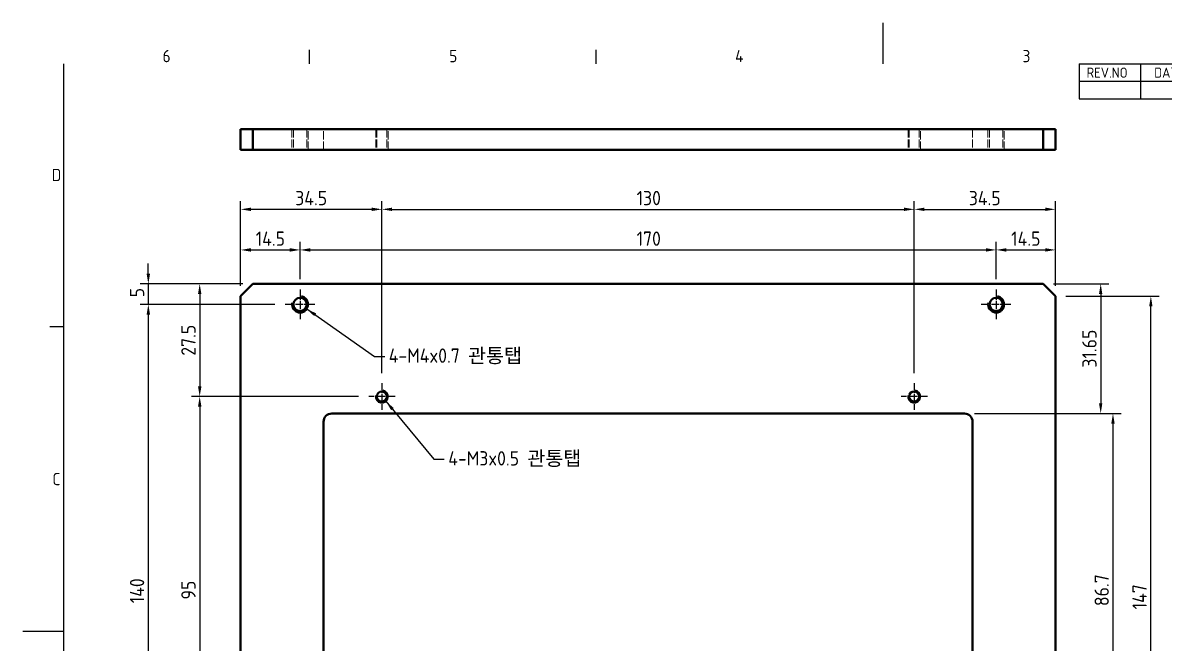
# Model space of a CAD drawing. Header units: millimetres. Extents: x 0 to 420, y 0 to 297.
# Drawn here: x 0 to 278.7, y 145.5 to 297 of the extents above; entities that cross this region are included whole.
import ezdxf

# ---------------------------------------------------------------- set-up
doc = ezdxf.new("R2010")
doc.units = ezdxf.units.MM
doc.linetypes.add('CHAIN', pattern=[0.3543, 0.2362, -0.0295, 0.0591, -0.0295])
doc.linetypes.add('DASHED', pattern=[0.2067, 0.1654, -0.0413])
doc.layers.get('0').update_dxf_attribs({"color": 3, "lineweight": 25})
for name, color, linetype, lineweight in [('가려진 것(ISO)', 2, 'DASHED', 18), ('가시적인 것(ISO)', 3, 'Continuous', 40), ('가시적인 좁은 것(ISO)', 3, 'Continuous', 35), ('경계(ISO)', 7, 'Continuous', 25), ('기호(ISO)', 5, 'Continuous', 25), ('중심 표식(ISO)', 1, 'Continuous', 25), ('치수(ISO)', 2, 'Continuous', 25)]:
    doc.layers.add(name, color=color, linetype=linetype, lineweight=lineweight)
doc.styles.add('ISO ProportionalPSTEK', font='isocp.shx')
doc.styles.add('문자 텍스트_PSTEK_POSCO', font='isocp.shx')
doc.styles.add('치수 텍스트_PSTEK_POSCO', font='isocp.shx')
doc.dimstyles.new('치수_PSTEK_POSCO', dxfattribs={"dimtxt": 3.5, "dimasz": 2.5, "dimexe": 2, "dimexo": 2.5, "dimgap": 1, "dimtad": 1, "dimrnd": 1e-08, "dimdsep": 46, "dimtxsty": '치수 텍스트_PSTEK_POSCO', "dimcen": 0.09, "dimdle": 10, "dimclrd": 7, "dimclre": 7, "dimclrt": 2, "dimadec": 1, "dimazin": 2, "dimtfac": 1, "dimtmove": 0, "dimatfit": 3, "dimfxl": 0, "dimtolj": 1, "dimlwd": -1, "dimlwe": -1, "dimarcsym": 0})
doc.dimstyles.new('치수_PSTEK_POSCO$7', dxfattribs={"dimtxt": 3.5, "dimasz": 2.5, "dimexe": 2, "dimexo": 2.5, "dimgap": 1, "dimtad": 1, "dimrnd": 1e-08, "dimdsep": 46, "dimtxsty": '치수 텍스트_PSTEK_POSCO', "dimcen": 0.09, "dimdle": 10, "dimclrd": 7, "dimclre": 7, "dimclrt": 2, "dimadec": 1, "dimazin": 2, "dimtfac": 1, "dimtmove": 0, "dimatfit": 3, "dimfxl": 0, "dimtolj": 1, "dimlwd": -1, "dimlwe": -1, "dimarcsym": 0})

# ---------------------------------------------------------------- blocks, each defined once
blk = doc.blocks.new('경계 Default Border')
at = {"layer": '경계(ISO)'}
for p, q in [((70, 287), (70, 290.4)), ((140, 287), (140, 290.4)), ((10, 222.75), (6.6, 222.75))]:
    blk.add_line(p, q, dxfattribs=at)
at = {"layer": '경계(ISO)', "flags": 128}
for points in [[(210, 297), (210, 287)], [(10, 10), (10, 287)], [(0, 148.5), (10, 148.5)]]:
    blk.add_lwpolyline(points, dxfattribs=at)
at = {"layer": '경계(ISO)', "color": 2, "char_height": 3, "attachment_point": 7, "style": '문자 텍스트_PSTEK_POSCO'}
for s, insert in [('6', (34.14, 287.37)), ('5', (104.14, 287.37)), ('4', (173.97, 287.4)), ('3', (244.17, 287.37)), ('D', (7.08, 258.35)), ('C', (7.24, 184.1))]:
    blk.add_mtext(s, dxfattribs=dict(at, insert=insert))
blk = doc.blocks.new('리비전 내역')
at = {"layer": '기호(ISO)'}
for p, q in [((258, 287), (410, 287)), ((258, 287), (258, 282.72)), ((273, 287), (273, 282.72)), ((288, 287), (288, 282.72)), ((365, 287), (365, 282.72)), ((380, 287), (380, 282.72)), ((395, 287), (395, 282.72)), ((410, 287), (410, 282.72)), ((258, 282.72), (410, 282.72)), ((258, 282.72), (258, 278.44)), ((273, 282.72), (273, 278.44)), ((288, 282.72), (288, 278.44)), ((365, 282.72), (365, 278.44)), ((380, 282.72), (380, 278.44)), ((395, 282.72), (395, 278.44)), ((410, 282.72), (410, 278.44)), ((258, 278.44), (410, 278.44))]:
    blk.add_line(p, q, dxfattribs=at)
at = {"layer": '기호(ISO)', "color": 2, "char_height": 2.5, "attachment_point": 7, "style": 'ISO ProportionalPSTEK'}
for s, insert in [('REV.NO', (259.79, 283.58)), ('DATE', (276.31, 283.58)), ('DESCRIPTION OF REVISION', (305.51, 283.58)), ('DRA.BY', (366.48, 283.58)), ('CH.BY', (382.86, 283.58)), ('APP.BY', (396.48, 283.58))]:
    blk.add_mtext(s, dxfattribs=dict(at, insert=insert))
blk = doc.blocks.new('*D23')
at = {"layer": 'Defpoints', "color": 0}
for p in [(229.95, 201.61), (229.95, 114.91), (266.24, 114.91)]:
    blk.add_point(p, dxfattribs=at)
at = {"layer": '치수(ISO)', "color": 7}
for p, q in [((232.45, 201.61), (268.24, 201.61)), ((266.24, 199.11), (266.24, 117.41)), ((232.45, 114.91), (268.24, 114.91))]:
    blk.add_line(p, q, dxfattribs=at)
for points in [[(265.82, 199.11), (266.65, 199.11), (266.24, 201.61)], [(265.82, 117.41), (266.65, 117.41), (266.24, 114.91)]]:
    blk.add_solid(points, dxfattribs=at)
at = {"layer": '치수(ISO)', "color": 2, "insert": (263.49, 154.58), "char_height": 3.5, "attachment_point": 4, "rotation": 90, "style": '치수 텍스트_PSTEK_POSCO'}
blk.add_mtext('\\A1;86.7', dxfattribs=at)
blk = doc.blocks.new('*D24')
at = {"layer": 'Defpoints', "color": 0}
for p in [(252.2, 230.26), (275.49, 230.26), (249.2, 83.26)]:
    blk.add_point(p, dxfattribs=at)
at = {"layer": '치수(ISO)', "color": 7}
for p, q in [((254.7, 230.26), (277.49, 230.26)), ((275.49, 85.76), (275.49, 227.76)), ((251.7, 83.26), (277.49, 83.26))]:
    blk.add_line(p, q, dxfattribs=at)
for points in [[(275.07, 227.76), (275.9, 227.76), (275.49, 230.26)], [(275.07, 85.76), (275.9, 85.76), (275.49, 83.26)]]:
    blk.add_solid(points, dxfattribs=at)
at = {"layer": '치수(ISO)', "color": 2, "insert": (272.74, 153.78), "char_height": 3.5, "attachment_point": 4, "rotation": 90, "style": '치수 텍스트_PSTEK_POSCO'}
blk.add_mtext('\\A1;147', dxfattribs=at)
blk = doc.blocks.new('*D25')
at = {"layer": 'Defpoints', "color": 0}
for p in [(84.47, 205.76), (43.2, 110.76), (84.47, 110.76)]:
    blk.add_point(p, dxfattribs=at)
at = {"layer": '치수(ISO)', "color": 7}
for p, q in [((81.97, 205.76), (41.2, 205.76)), ((43.2, 203.26), (43.2, 113.26)), ((81.97, 110.76), (41.2, 110.76))]:
    blk.add_line(p, q, dxfattribs=at)
for points in [[(42.78, 203.26), (43.62, 203.26), (43.2, 205.76)], [(42.78, 113.26), (43.62, 113.26), (43.2, 110.76)]]:
    blk.add_solid(points, dxfattribs=at)
at = {"layer": '치수(ISO)', "color": 2, "insert": (40.45, 156.19), "char_height": 3.5, "attachment_point": 4, "rotation": 90, "style": '치수 텍스트_PSTEK_POSCO'}
blk.add_mtext('\\A1;95', dxfattribs=at)
blk = doc.blocks.new('*D26')
at = {"layer": 'Defpoints', "color": 0}
for p in [(64.08, 228.26), (30.65, 88.26), (64.08, 88.26)]:
    blk.add_point(p, dxfattribs=at)
at = {"layer": '치수(ISO)', "color": 7}
for p, q in [((61.58, 228.26), (28.65, 228.26)), ((30.65, 225.76), (30.65, 90.76)), ((61.58, 88.26), (28.65, 88.26))]:
    blk.add_line(p, q, dxfattribs=at)
for points in [[(30.23, 225.76), (31.07, 225.76), (30.65, 228.26)], [(30.23, 90.76), (31.07, 90.76), (30.65, 88.26)]]:
    blk.add_solid(points, dxfattribs=at)
at = {"layer": '치수(ISO)', "color": 2, "insert": (27.9, 155.28), "char_height": 3.5, "attachment_point": 4, "rotation": 90, "style": '치수 텍스트_PSTEK_POSCO'}
blk.add_mtext('\\A1;140', dxfattribs=at)
blk = doc.blocks.new('*D29')
at = {"layer": 'Defpoints', "color": 0}
for p in [(217.7, 251.46), (87.7, 208.99), (217.7, 208.99)]:
    blk.add_point(p, dxfattribs=at)
at = {"layer": '치수(ISO)', "color": 7}
for p, q in [((87.7, 211.49), (87.7, 253.46)), ((90.2, 251.46), (215.2, 251.46)), ((217.7, 211.49), (217.7, 253.46))]:
    blk.add_line(p, q, dxfattribs=at)
for points in [[(90.2, 251.88), (90.2, 251.05), (87.7, 251.46)], [(215.2, 251.88), (215.2, 251.05), (217.7, 251.46)]]:
    blk.add_solid(points, dxfattribs=at)
at = {"layer": '치수(ISO)', "color": 2, "insert": (149.9, 254.21), "char_height": 3.5, "attachment_point": 4, "style": '치수 텍스트_PSTEK_POSCO'}
blk.add_mtext('\\A1;130', dxfattribs=at)
blk = doc.blocks.new('*D30')
at = {"layer": 'Defpoints', "color": 0}
for p in [(237.7, 241.55), (67.7, 231.88), (237.7, 231.88)]:
    blk.add_point(p, dxfattribs=at)
at = {"layer": '치수(ISO)', "color": 7}
for p, q in [((67.7, 234.38), (67.7, 243.55)), ((237.7, 234.38), (237.7, 243.55)), ((70.2, 241.55), (235.2, 241.55))]:
    blk.add_line(p, q, dxfattribs=at)
for points in [[(70.2, 241.97), (70.2, 241.13), (67.7, 241.55)], [(235.2, 241.97), (235.2, 241.13), (237.7, 241.55)]]:
    blk.add_solid(points, dxfattribs=at)
at = {"layer": '치수(ISO)', "color": 2, "insert": (149.9, 244.3), "char_height": 3.5, "attachment_point": 4, "style": '치수 텍스트_PSTEK_POSCO'}
blk.add_mtext('\\A1;170', dxfattribs=at)
blk = doc.blocks.new('*D31')
at = {"layer": 'Defpoints', "color": 0}
for p in [(252.2, 241.55), (237.7, 231.88), (252.2, 230.26)]:
    blk.add_point(p, dxfattribs=at)
at = {"layer": '치수(ISO)', "color": 7}
for p, q in [((237.7, 234.38), (237.7, 243.55)), ((252.2, 232.76), (252.2, 243.55)), ((240.2, 241.55), (249.7, 241.55))]:
    blk.add_line(p, q, dxfattribs=at)
for points in [[(240.2, 241.97), (240.2, 241.13), (237.7, 241.55)], [(249.7, 241.97), (249.7, 241.13), (252.2, 241.55)]]:
    blk.add_solid(points, dxfattribs=at)
at = {"layer": '치수(ISO)', "color": 2, "insert": (241.38, 244.3), "char_height": 3.5, "attachment_point": 4, "style": '치수 텍스트_PSTEK_POSCO'}
blk.add_mtext('\\A1;14.5', dxfattribs=at)
blk = doc.blocks.new('*D32')
at = {"layer": 'Defpoints', "color": 0}
for p in [(252.2, 251.46), (252.2, 230.26), (217.7, 208.99)]:
    blk.add_point(p, dxfattribs=at)
at = {"layer": '치수(ISO)', "color": 7}
for p, q in [((217.7, 211.49), (217.7, 253.46)), ((220.2, 251.46), (249.7, 251.46)), ((252.2, 232.76), (252.2, 253.46))]:
    blk.add_line(p, q, dxfattribs=at)
for points in [[(220.2, 251.88), (220.2, 251.05), (217.7, 251.46)], [(249.7, 251.88), (249.7, 251.05), (252.2, 251.46)]]:
    blk.add_solid(points, dxfattribs=at)
at = {"layer": '치수(ISO)', "color": 2, "insert": (231.03, 254.21), "char_height": 3.5, "attachment_point": 4, "style": '치수 텍스트_PSTEK_POSCO'}
blk.add_mtext('\\A1;34.5', dxfattribs=at)
blk = doc.blocks.new('*D33')
at = {"layer": 'Defpoints', "color": 0}
for p in [(53.2, 251.46), (53.2, 230.26), (87.7, 208.99)]:
    blk.add_point(p, dxfattribs=at)
at = {"layer": '치수(ISO)', "color": 7}
for p, q in [((53.2, 232.76), (53.2, 253.46)), ((85.2, 251.46), (55.7, 251.46)), ((87.7, 211.49), (87.7, 253.46))]:
    blk.add_line(p, q, dxfattribs=at)
for points in [[(55.7, 251.88), (55.7, 251.05), (53.2, 251.46)], [(85.2, 251.88), (85.2, 251.05), (87.7, 251.46)]]:
    blk.add_solid(points, dxfattribs=at)
at = {"layer": '치수(ISO)', "color": 2, "insert": (66.53, 254.21), "char_height": 3.5, "attachment_point": 4, "style": '치수 텍스트_PSTEK_POSCO'}
blk.add_mtext('\\A1;34.5', dxfattribs=at)
blk = doc.blocks.new('*D34')
at = {"layer": 'Defpoints', "color": 0}
for p in [(67.7, 241.55), (67.7, 231.88), (53.2, 230.26)]:
    blk.add_point(p, dxfattribs=at)
at = {"layer": '치수(ISO)', "color": 7}
for p, q in [((53.2, 232.76), (53.2, 243.55)), ((67.7, 234.38), (67.7, 243.55)), ((55.7, 241.55), (65.2, 241.55))]:
    blk.add_line(p, q, dxfattribs=at)
for points in [[(55.7, 241.97), (55.7, 241.13), (53.2, 241.55)], [(65.2, 241.97), (65.2, 241.13), (67.7, 241.55)]]:
    blk.add_solid(points, dxfattribs=at)
at = {"layer": '치수(ISO)', "color": 2, "insert": (56.88, 244.3), "char_height": 3.5, "attachment_point": 4, "style": '치수 텍스트_PSTEK_POSCO'}
blk.add_mtext('\\A1;14.5', dxfattribs=at)
blk = doc.blocks.new('*D35')
at = {"layer": 'Defpoints', "color": 0}
for p in [(56.2, 233.26), (30.65, 228.26), (64.08, 228.26)]:
    blk.add_point(p, dxfattribs=at)
at = {"layer": '치수(ISO)', "color": 7}
for p, q in [((30.65, 235.76), (30.65, 238.26)), ((53.7, 233.26), (28.65, 233.26)), ((30.65, 233.26), (30.65, 228.26)), ((61.58, 228.26), (28.65, 228.26)), ((30.65, 225.76), (30.65, 223.26))]:
    blk.add_line(p, q, dxfattribs=at)
for points in [[(30.23, 235.76), (31.07, 235.76), (30.65, 233.26)], [(30.23, 225.76), (31.07, 225.76), (30.65, 228.26)]]:
    blk.add_solid(points, dxfattribs=at)
at = {"layer": '치수(ISO)', "color": 2, "insert": (27.9, 229.98), "char_height": 3.5, "attachment_point": 4, "rotation": 90, "style": '치수 텍스트_PSTEK_POSCO'}
blk.add_mtext('\\A1;5', dxfattribs=at)
blk = doc.blocks.new('*D38')
at = {"layer": 'Defpoints', "color": 0}
for p in [(56.2, 233.26), (43.2, 205.76), (84.47, 205.76)]:
    blk.add_point(p, dxfattribs=at)
at = {"layer": '치수(ISO)', "color": 7}
for p, q in [((53.7, 233.26), (41.2, 233.26)), ((43.2, 230.76), (43.2, 208.26)), ((81.97, 205.76), (41.2, 205.76))]:
    blk.add_line(p, q, dxfattribs=at)
for points in [[(42.78, 230.76), (43.62, 230.76), (43.2, 233.26)], [(42.78, 208.26), (43.62, 208.26), (43.2, 205.76)]]:
    blk.add_solid(points, dxfattribs=at)
at = {"layer": '치수(ISO)', "color": 2, "insert": (40.45, 215.71), "char_height": 3.5, "attachment_point": 4, "rotation": 90, "style": '치수 텍스트_PSTEK_POSCO'}
blk.add_mtext('\\A1;27.5', dxfattribs=at)
blk = doc.blocks.new('*D42')
at = {"layer": 'Defpoints', "color": 0}
for p in [(249.2, 233.26), (229.95, 201.61), (263.24, 201.61)]:
    blk.add_point(p, dxfattribs=at)
at = {"layer": '치수(ISO)', "color": 7}
for p, q in [((251.7, 233.26), (265.24, 233.26)), ((263.24, 230.76), (263.24, 204.11)), ((232.45, 201.61), (265.24, 201.61))]:
    blk.add_line(p, q, dxfattribs=at)
for points in [[(262.82, 230.76), (263.65, 230.76), (263.24, 233.26)], [(262.82, 204.11), (263.65, 204.11), (263.24, 201.61)]]:
    blk.add_solid(points, dxfattribs=at)
at = {"layer": '치수(ISO)', "color": 2, "insert": (260.49, 212.81), "char_height": 3.5, "attachment_point": 4, "rotation": 90, "style": '치수 텍스트_PSTEK_POSCO'}
blk.add_mtext('\\A1;31.65', dxfattribs=at)

msp = doc.modelspace()

# ---------------------------------------------------------------- linework, layer by layer
at = {"layer": '가려진 것(ISO)', "ltscale": 12.094824}
for p, q in [((65.701, 271.024), (65.701, 266.024)), ((66.08, 271.024), (66.08, 266.024)), ((69.322, 271.024), (69.322, 266.024)), ((69.701, 266.024), (69.701, 271.024)), ((73.451, 266.024), (73.451, 271.024)), ((86.201, 271.024), (86.201, 266.024)), ((86.471, 271.024), (86.471, 266.024)), ((88.93, 271.024), (88.93, 266.024)), ((89.201, 266.024), (89.201, 271.024)), ((216.201, 271.024), (216.201, 266.024)), ((216.471, 271.024), (216.471, 266.024)), ((218.93, 271.024), (218.93, 266.024)), ((219.201, 266.024), (219.201, 271.024)), ((231.951, 271.024), (231.951, 266.024)), ((235.701, 271.024), (235.701, 266.024)), ((236.08, 271.024), (236.08, 266.024)), ((239.322, 271.024), (239.322, 266.024)), ((239.701, 266.024), (239.701, 271.024))]:
    msp.add_line(p, q, dxfattribs=at)
at = {"layer": '가시적인 것(ISO)'}
for p, q in [((56.201, 271.024), (53.201, 271.024)), ((53.201, 271.024), (53.201, 266.024)), ((56.201, 266.024), (56.201, 271.024)), ((56.201, 271.024), (249.201, 271.024)), ((252.201, 271.024), (249.201, 271.024)), ((249.201, 271.024), (249.201, 266.024)), ((252.201, 266.024), (252.201, 271.024)), ((53.201, 266.024), (56.201, 266.024)), ((249.201, 266.024), (56.201, 266.024)), ((249.201, 266.024), (252.201, 266.024)), ((53.201, 230.257), (56.201, 233.257)), ((249.201, 233.257), (56.201, 233.257)), ((249.201, 233.257), (252.201, 230.257)), ((53.201, 230.257), (53.201, 86.257)), ((252.201, 86.257), (252.201, 230.257)), ((75.451, 201.607), (229.951, 201.607)), ((73.451, 116.907), (73.451, 199.607)), ((231.951, 199.607), (231.951, 116.907))]:
    msp.add_line(p, q, dxfattribs=at)
for centre, radius in [((67.701, 228.257), 1.621), ((237.701, 228.257), 1.621), ((87.701, 205.757), 1.23), ((217.701, 205.757), 1.23)]:
    msp.add_circle(centre, radius, dxfattribs=at)
for centre, start, end in [((75.451, 199.607), 90, 180), ((229.951, 199.607), 0, 90)]:
    msp.add_arc(centre, 2, start, end, dxfattribs=at)
at = {"layer": '가시적인 좁은 것(ISO)'}
for centre, radius in [((67.701, 228.257), 2), ((237.701, 228.257), 2), ((87.701, 205.757), 1.5), ((217.701, 205.757), 1.5)]:
    msp.add_arc(centre, radius, 170, 80, dxfattribs=at)
at = {"layer": '중심 표식(ISO)', "linetype": 'CHAIN', "ltscale": 8.047264}
for p, q in [((67.701, 231.878), (67.701, 224.636)), ((237.701, 231.878), (237.701, 224.636)), ((71.322, 228.257), (64.08, 228.257)), ((241.322, 228.257), (234.08, 228.257))]:
    msp.add_line(p, q, dxfattribs=at)
at = {"layer": '중심 표식(ISO)', "linetype": 'CHAIN', "ltscale": 7.177189}
for p, q in [((87.701, 208.986), (87.701, 202.527)), ((217.701, 208.986), (217.701, 202.527)), ((90.93, 205.757), (84.471, 205.757)), ((220.93, 205.757), (214.471, 205.757))]:
    msp.add_line(p, q, dxfattribs=at)

# ---------------------------------------------------------------- block references
msp.add_blockref('경계 Default Border', (0, 0))
at = {"layer": '기호(ISO)'}
msp.add_blockref('리비전 내역', (0, 0), dxfattribs=at)

# ---------------------------------------------------------------- texts
at = {"layer": '기호(ISO)', "color": 2, "char_height": 3.5, "attachment_point": 4, "line_spacing_factor": 0.6125, "style": '치수 텍스트_PSTEK_POSCO'}
for s, insert, width in [('{4-M4x0.7 관통탭}', (89.37, 215.564), 39.94255), ('{4-M3x0.5 관통탭}', (103.905, 190.476), 39.55071)]:
    msp.add_mtext(s, dxfattribs=dict(at, insert=insert, width=width))

# ---------------------------------------------------------------- dimensions: what is measured, and where the dimension line sits
at = {"layer": '치수(ISO)', "color": 7}
for base, p1, p2, angle, override, picture, middle in [((53.201, 251.464), (87.701, 208.986), (53.201, 230.257), 180, {"dimdec": 2, "dimtp": 0, "dimtm": 0, "dimtdec": 2, "dimtofl": 0, "dimatfit": 1}, '*D33', (70.451, 251.464)), ((217.701, 251.464), (87.701, 208.986), (217.701, 208.986), 180, {"dimdec": 2, "dimtp": 0, "dimtm": 0, "dimtdec": 2, "dimtofl": 0, "dimatfit": 1}, '*D29', (152.701, 251.464)), ((252.201, 251.464), (217.701, 208.986), (252.201, 230.257), 180, {"dimdec": 2, "dimtp": 0, "dimtm": 0, "dimtdec": 2, "dimtofl": 0, "dimatfit": 1}, '*D32', (234.951, 251.464)), ((67.701, 241.551), (53.201, 230.257), (67.701, 231.878), 180, {"dimdec": 2, "dimtp": 0, "dimtm": 0, "dimtdec": 2, "dimtofl": 0, "dimatfit": 1}, '*D34', (60.451, 241.551)), ((237.701, 241.551), (67.701, 231.878), (237.701, 231.878), 180, {"dimdec": 2, "dimtp": 0, "dimtm": 0, "dimtdec": 2, "dimtofl": 0, "dimatfit": 1}, '*D30', (152.701, 241.551)), ((252.201, 241.551), (237.701, 231.878), (252.201, 230.257), 180, {"dimdec": 2, "dimtp": 0, "dimtm": 0, "dimtdec": 2, "dimtofl": 0, "dimatfit": 1}, '*D31', (244.951, 241.551)), ((30.651, 228.257), (56.201, 233.257), (64.08, 228.257), 90, {"dimdec": 2, "dimtp": 0, "dimtm": 0, "dimtdec": 2, "dimtofl": 1, "dimatfit": 1}, '*D35', (30.651, 230.757)), ((43.201, 205.757), (56.201, 233.257), (84.471, 205.757), 90, {"dimdec": 2, "dimtp": 0, "dimtm": 0, "dimtdec": 2, "dimtofl": 0, "dimatfit": 1}, '*D38', (43.201, 219.507)), ((263.235, 201.607), (249.201, 233.257), (229.951, 201.607), 90, {"dimdec": 2, "dimtp": 0, "dimtm": 0, "dimtdec": 2, "dimtofl": 0, "dimatfit": 1}, '*D42', (263.235, 217.432)), ((275.488, 230.257), (249.201, 83.257), (252.201, 230.257), 90, {"dimdec": 2, "dimtp": 0, "dimtm": 0, "dimtdec": 2, "dimtofl": 0, "dimatfit": 1}, '*D24', (275.488, 156.757)), ((30.651, 88.257), (64.08, 228.257), (64.08, 88.257), 90, {"dimdec": 2, "dimtp": 0, "dimtm": 0, "dimtdec": 2, "dimtofl": 0, "dimatfit": 1}, '*D26', (30.651, 158.257)), ((43.201, 110.757), (84.471, 205.757), (84.471, 110.757), 90, {"dimdec": 2, "dimtp": 0, "dimtm": 0, "dimtdec": 2, "dimtofl": 0, "dimatfit": 1}, '*D25', (43.201, 158.257)), ((266.235, 114.907), (229.951, 201.607), (229.951, 114.907), 90, {"dimdec": 2, "dimtp": 0, "dimtm": 0, "dimtdec": 2, "dimtofl": 0, "dimatfit": 1}, '*D23', (266.235, 158.257))]:
    dim = msp.add_linear_dim(base=base, p1=p1, p2=p2, angle=angle, dimstyle='치수_PSTEK_POSCO', override=override, dxfattribs=at)
    dim.commit()
    dim.dimension.update_dxf_attribs({"geometry": picture, "text_midpoint": middle, "dimtype": 160})

# ---------------------------------------------------------------- leaders
at = {"layer": '기호(ISO)', "color": 7, "annotation_type": 0, "has_hookline": 1, "hookline_direction": 0}
for points, text_width in [([(69.358, 227.138), (85.87, 215.564), (88.37, 215.564)], 34.028), ([(88.666, 204.609), (100.405, 190.476), (102.905, 190.476)], 33.678)]:
    msp.add_leader(points, dimstyle='치수_PSTEK_POSCO$7', override={"dimtad": 0}, dxfattribs=dict(at, text_width=text_width))

doc.saveas('drawing.dxf')
